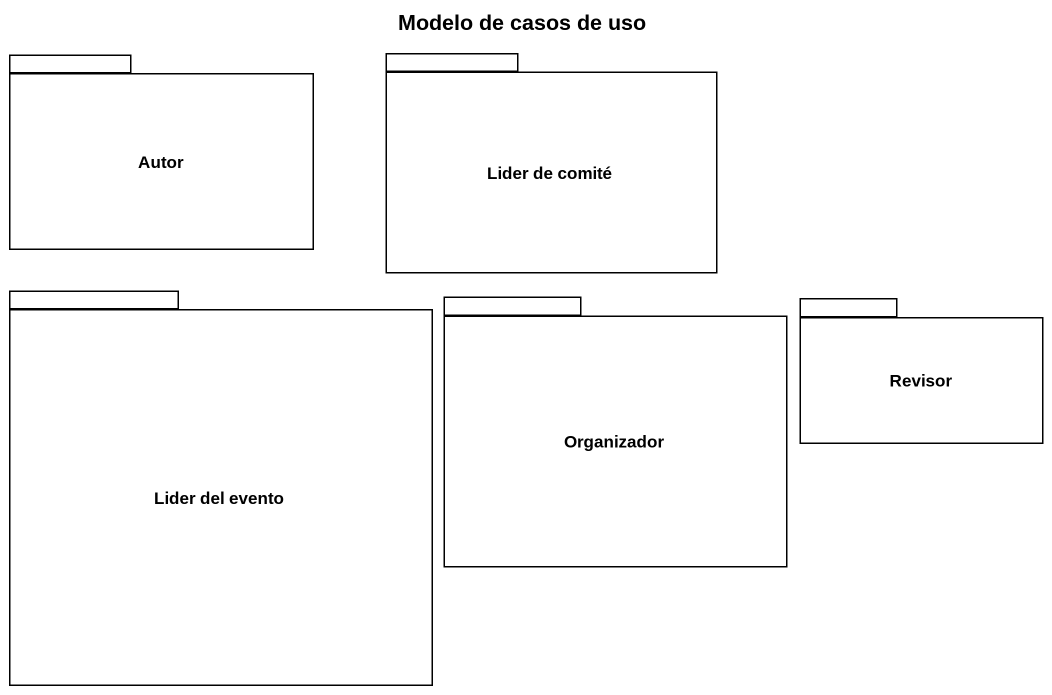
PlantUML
@startuml
title Modelo de casos de uso
package Autor {
}
package "Lider de comité" as Lider_de_comité {
}
package "Lider del evento" as Lider_del_evento {
}
package Organizador {
}
package Revisor {
}
@enduml
